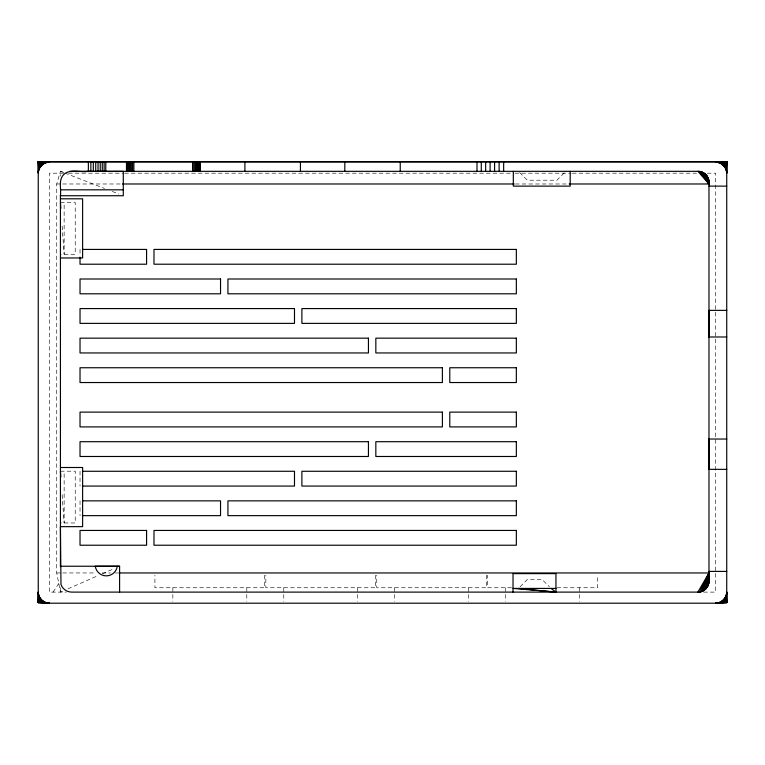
<?xml version="1.0" encoding="UTF-8"?>
<svg xmlns="http://www.w3.org/2000/svg" width="765" height="765" viewBox="0 0 765 765"><rect width="100%" height="100%" fill="white"/><g stroke="black" fill="none" stroke-linecap="round" stroke-linejoin="round"><path stroke-width="0.57" stroke-dasharray="3.83 2.87" d="M62.587 591.173L60.435 592.11L56.734 572.956L56.734 183.983L60.435 171.341L65.207 171.341M53.043 592.11L59.201 582.873M564.168 172.947L556.91 180.205L527.334 180.205L518.46 171.331M520.085 586.803L527.353 579.545L542.136 579.545L549.404 586.803M67.961 588.821L98.083 575.643M102.386 573.76L114.215 568.586M63.667 173.186L49.343 173.186L49.343 592.11L66.402 592.11M68.448 173.186L123.375 173.186M124.571 173.186L513.841 173.186M515.036 173.186L571.149 173.186M572.344 173.186L696.533 173.186M707.281 173.186L715.638 173.186L715.638 337.891M56.734 183.983L61.516 183.983M62.711 183.983L121.243 183.983M515.457 183.983L568.022 183.983M60.435 202.505L75.228 202.505L75.228 254.267L60.435 254.267M60.435 471.192L75.228 471.192L75.228 522.964L60.435 522.964M56.734 572.956L61.516 572.956M62.711 572.956L96.161 572.956M102.127 572.956L110.495 572.956M115.276 572.956L117.667 572.956M511.556 587.75L487.678 587.75L487.678 575.232M556.92 587.75L597.503 587.75L597.503 575.232M703.695 592.11L715.638 592.11L715.638 573.014M63.744 172.622L60.435 171.341L60.435 176.113M64.843 173.053L104.547 188.458M112.264 191.46L118.881 194.023M62.118 226.029L64.136 254.267L64.136 202.505M62.118 494.726L64.136 522.964L64.136 471.192M715.638 339.086L715.638 571.828M579.574 587.75L579.574 601.405M505.617 587.75L505.617 601.405M486.578 575.232L486.578 587.75L376.753 587.75L376.753 575.232M468.649 587.75L468.649 601.405M394.692 587.75L394.692 601.405M375.653 575.232L375.653 587.75L265.828 587.75L265.828 575.232M357.714 587.75L357.714 601.405M283.767 587.75L283.767 601.405M264.728 575.232L264.728 587.75L154.903 587.75L154.903 575.232M246.789 587.75L246.789 601.405M172.842 587.75L172.842 601.405M80.029 249.428L80.029 256.256M80.029 471.278L80.029 486.071M80.029 500.855L80.029 515.648M60.435 587.673L60.435 592.11"/><path stroke-width="1.15" d="M45.919 602.667L38.25 602.543L38.384 593.85C39.092 598.488 42.964 602.371 47.612 603.069L38.25 602.543L38.25 592.11C38.107 598.058 43.414 603.336 49.343 603.202L715.638 603.202L726.731 602.543L726.731 161.797L38.25 161.797L38.25 602.543L49.343 603.202C43.404 603.317 38.154 598.029 38.25 592.11M90.863 162.094L90.863 171.331L69.797 171.465L123.289 171.331L123.289 195.735L60.435 195.735C61.41 188.802 58.159 180.224 63.686 174.583C70.313 168.338 80.392 172.814 88.367 171.331L697.89 171.331C703.819 171.197 709.117 176.495 708.983 182.424L708.983 581.018C709.117 586.956 703.819 592.253 697.89 592.11L71.528 592.11C66.832 592.024 62.453 588.945 60.98 584.45L60.435 526.655L82.62 526.655L82.62 467.501L60.435 467.501M726.731 173.186C726.827 167.267 721.567 161.979 715.638 162.094C721.567 161.96 726.874 167.239 726.731 173.186L726.731 161.797L38.25 161.797L38.25 173.186C38.107 167.239 43.414 161.96 49.343 162.094C44.035 162.027 39.158 166.196 38.384 171.446C39.092 166.808 42.964 162.926 47.612 162.228L38.25 161.797L38.795 169.754M708.983 581.018C709.088 586.956 703.819 592.215 697.89 592.11L708.983 572.956C710.513 580.291 708.447 590.781 699.631 591.976L708.983 572.956L118.852 572.956M719.062 162.629L726.731 161.797L726.597 171.446C725.889 166.808 722.007 162.926 717.369 162.228L726.731 161.797L726.186 169.754M708.438 584.45L708.983 572.956L701.323 591.575M49.008 602.543L38.25 602.543L38.795 595.543M726.731 592.11C726.865 598.048 721.567 603.346 715.638 603.202C721.567 603.308 726.836 598.048 726.731 592.11L726.731 602.543L717.369 603.069C722.007 602.371 725.889 598.488 726.597 593.85L726.731 602.543L719.062 602.667M707.778 586.057L708.983 572.956L702.93 590.905M706.87 587.539L708.983 572.956L704.412 589.997M725.516 168.147L726.731 161.797L720.668 163.299M705.732 588.868L708.983 572.956M44.303 601.998L38.25 602.543L39.455 597.149M724.608 166.665L726.731 161.797L722.16 164.207M42.821 601.089L38.25 602.543L40.373 598.632M723.48 165.336L726.731 161.797M38.25 602.543L41.501 599.961M117.265 566.339A11.092 11.092 0 0 1 95.29 566.234L119.598 566.234L119.598 592.11M122.438 183.983L514.262 183.983M569.217 183.983L708.983 183.983C709.681 178.168 705.483 172.288 699.631 171.465L708.983 183.983L708.438 179M708.983 186.124L726.731 186.124M60.492 189.825L123.289 189.825M60.435 198.804L82.62 198.804L82.62 257.968L60.435 257.968M82.41 249.428L146.584 249.428L146.584 264.212L80.029 264.212L80.029 257.394M726.75 310.361L708.983 310.361L709.002 336.983M708.983 336.983L726.75 336.983M708.983 439.034L726.75 439.034M708.983 469.356L726.75 469.356M82.419 471.278L294.487 471.278L294.487 486.071L82.419 486.071M82.41 500.855L220.54 500.855L220.54 515.648L82.41 515.648M60.435 566.234L119.598 566.234M708.983 571.407L726.731 571.407M555.954 588.419L513.028 588.419L555.954 592.11L555.954 573.626L513.028 573.626L513.028 592.11M715.973 602.543L726.731 602.543L726.186 595.543M720.668 601.998L726.731 602.543L725.516 597.149M518.479 588.419L555.954 592.11L551.01 588.419M45.919 162.629L38.25 161.797L39.455 168.147M44.303 163.299L38.25 161.797L40.373 166.665M722.16 601.089L726.731 602.543L724.608 598.632M42.821 164.207L38.25 161.797L41.501 165.336M723.48 599.961L726.731 602.543M707.778 177.394L708.983 183.983L697.89 171.331C703.819 171.226 709.088 176.495 708.983 182.424M701.323 171.876L708.983 183.983L706.87 175.902M702.93 172.546L708.983 183.983L705.732 174.583M704.412 173.454L708.983 183.983M60.435 202.505L60.856 208.386M60.435 471.192L60.856 477.073M709.002 439.034L709.002 469.356M570.202 171.331L570.202 186.124L513.315 186.124L513.315 171.331M503.657 162.094L503.657 171.331M499.115 162.094L499.115 171.331M494.582 162.094L494.582 171.331M490.097 162.094L490.097 171.331M485.651 162.094L485.651 171.331M481.281 162.094L481.281 171.331M476.997 162.094L476.997 171.331M400.238 162.094L400.238 171.331M344.814 162.094L344.814 171.331M300.444 162.094L300.444 171.331M244.896 162.094L244.896 171.331M199.961 162.094L199.961 171.331M199.856 162.094L199.856 171.331M199.522 162.094L199.522 171.331M198.977 162.094L198.977 171.331M198.231 162.094L198.231 171.331M197.322 162.094L197.322 171.331M196.27 162.094L196.27 171.331M195.094 162.094L195.094 171.331M193.851 162.094L193.851 171.331M192.57 162.094L192.57 171.331M133.865 162.094L133.865 171.331M132.575 162.094L132.575 171.331M131.331 162.094L131.331 171.331M130.165 162.094L130.165 171.331M129.113 162.094L129.113 171.331M128.195 162.094L128.195 171.331M127.459 162.094L127.459 171.331M126.913 162.094L126.913 171.331M126.579 162.094L126.579 171.331M126.464 162.094L126.464 171.331M105.78 162.094L105.78 171.331M104.126 162.094L104.126 171.331M102.261 162.094L102.261 171.331M100.225 162.094L100.225 171.331M98.044 162.094L98.044 171.331M95.73 162.094L95.73 171.331M93.33 162.094L93.33 171.331M88.367 162.094L88.367 171.331M60.435 195.228L60.435 566.683M516.346 249.428L153.985 249.428L153.985 264.212L516.346 264.212L516.346 249.428M220.54 279.005L80.029 279.005L80.029 293.798L220.54 293.798L220.54 279.005M516.346 279.005L227.932 279.005L227.932 293.798L516.346 293.798L516.346 279.005M294.487 308.582L80.029 308.582L80.029 323.375L294.487 323.375L294.487 308.582M516.346 308.582L301.888 308.582L301.888 323.375L516.346 323.375L516.346 308.582M368.443 338.168L80.029 338.168L80.029 352.952L368.443 352.952L368.443 338.168M516.346 338.168L375.835 338.168L375.835 352.952L516.346 352.952L516.346 338.168M442.39 367.745L80.029 367.745L80.029 382.538L442.39 382.538L442.39 367.745M516.346 367.745L449.782 367.745L449.782 382.538L516.346 382.538L516.346 367.745M442.39 412.115L80.029 412.115L80.029 426.908L442.39 426.908L442.39 412.115M516.346 412.115L449.782 412.115L449.782 426.908L516.346 426.908L516.346 412.115M368.443 441.701L80.029 441.701L80.029 456.485L368.443 456.485L368.443 441.701M516.346 441.701L375.835 441.701L375.835 456.485L516.346 456.485L516.346 441.701M516.346 471.278L301.888 471.278L301.888 486.071L516.346 486.071L516.346 471.278M516.346 500.855L227.932 500.855L227.932 515.648L516.346 515.648L516.346 500.855M146.584 530.441L80.029 530.441L80.029 545.225L146.584 545.225L146.584 530.441M516.346 530.441L153.985 530.441L153.985 545.225L516.346 545.225L516.346 530.441"/></g></svg>
